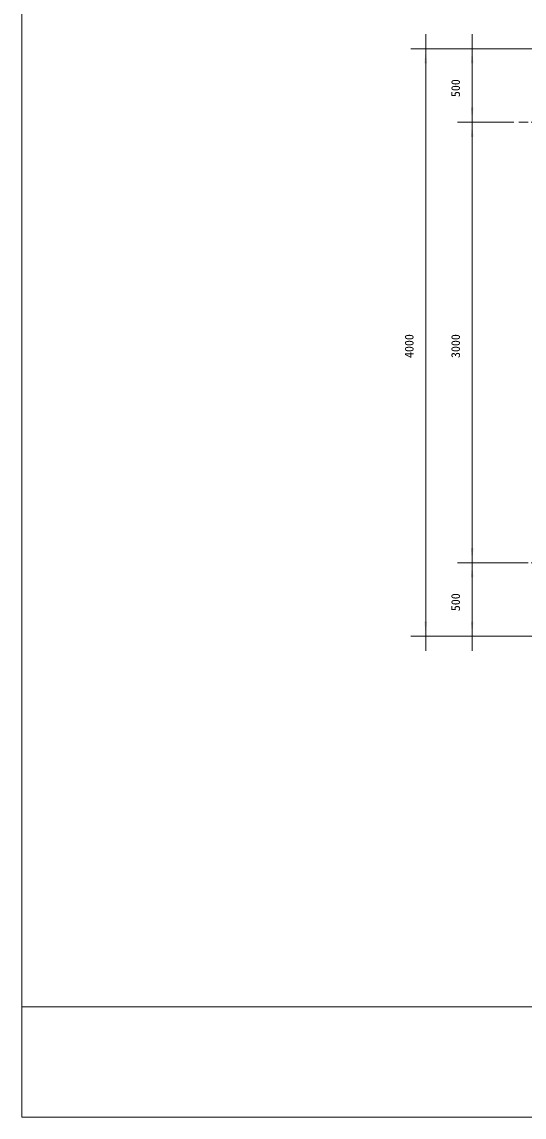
# Model space of a CAD drawing. Units: millimetres, scale not verified. Extents: x -9750 to 9750, y -6875 to 6875.
# Drawn here: x -9750 to -6331, y -6875 to 582 of the extents above; entities that cross this region are included whole.
import ezdxf
from ezdxf.enums import TextEntityAlignment as Align

# ---------------------------------------------------------------- set-up
doc = ezdxf.new("R2010")
doc.units = ezdxf.units.MM
doc.header["$LTSCALE"] = 50
doc.linetypes.add('USER6', pattern=[2.083282, 1.25, -0.416565, 0.138855, -0.277863])
doc.layers.add('0-1_IMPORTED', color=30, linetype='Continuous', lineweight=18)
doc.styles.add('ＭＳ ゴシック', font='')
doc.styles.get('ＭＳ ゴシック').set_extended_font_data('MS Gothic')

msp = doc.modelspace()

# ---------------------------------------------------------------- linework, layer by layer
at = {"layer": '0-1_IMPORTED', "color": 1}
for p, q in [((-7001, 499), (-7001, 399)), ((-6684.65, 399), (-6684.65, 499)), ((-6181, 399), (-7101, 399)), ((-7001, 399), (-7001, -3601)), ((-6181, 399), (-6784.65, 399)), ((-6684.65, -101), (-6684.65, 399)), ((-6684.65, -101), (-6684.65, -1)), ((-6399.75, -101), (-6784.65, -101)), ((-6399.75, -101), (-6784.65, -101)), ((-6684.65, -3101), (-6684.65, -101)), ((-6684.65, -201), (-6684.65, -101)), ((-6684.65, -3101), (-6684.65, -3001)), ((-6356, -3101), (-6784.65, -3101)), ((-6356, -3101), (-6784.65, -3101)), ((-6684.65, -3601), (-6684.65, -3101)), ((-6684.65, -3201), (-6684.65, -3101)), ((-6181, -3601), (-7101, -3601)), ((-7001, -3601), (-7001, -3701)), ((-6181, -3601), (-6784.65, -3601)), ((-6684.65, -3701), (-6684.65, -3601))]:
    msp.add_line(p, q, dxfattribs=at)
at = {"layer": '0-1_IMPORTED', "color": 1, "linetype": 'USER6'}
for p, q in [((-6366, -101), (5594, -101)), ((-6366, -3101), (5594, -3101))]:
    msp.add_line(p, q, dxfattribs=at)
at = {"layer": '0-1_IMPORTED'}
msp.add_line((-9750, -6125), (9750, -6125), dxfattribs=at)
msp.add_lwpolyline([(-9750, 6875), (9750, 6875), (9750, -6875), (-9750, -6875)], close=True, dxfattribs=at)
at = {"layer": '0-1_IMPORTED', "color": 1}
for points in [[(-7001, 399), (-6992.25, 299.01), (-7009.75, 299.01)], [(-6684.65, 399), (-6675.9, 299.01), (-6693.4, 299.01)], [(-6684.65, -101), (-6693.4, -1.01), (-6675.9, -1.01)], [(-6684.65, -101), (-6675.9, -200.99), (-6693.4, -200.99)], [(-6684.65, -3101), (-6693.4, -3001.01), (-6675.9, -3001.01)], [(-6684.65, -3101), (-6675.9, -3200.99), (-6693.4, -3200.99)], [(-7001, -3601), (-7009.75, -3501.01), (-6992.25, -3501.01)], [(-6684.65, -3601), (-6693.4, -3501.01), (-6675.9, -3501.01)]]:
    msp.add_solid(points, dxfattribs=at)

# ---------------------------------------------------------------- texts
at = {"layer": '0-1_IMPORTED', "color": 7, "style": 'ＭＳ ゴシック'}
for s, p in [('500', (-6749.46, 69.62)), ('4000', (-7065.82, -1706.83)), ('3000', (-6749.46, -1706.83)), ('500', (-6749.46, -3430.38))]:
    msp.add_text(s, height=59.71, rotation=90, dxfattribs=at).set_placement(p, align=Align.BOTTOM_LEFT)

doc.saveas('drawing.dxf')
